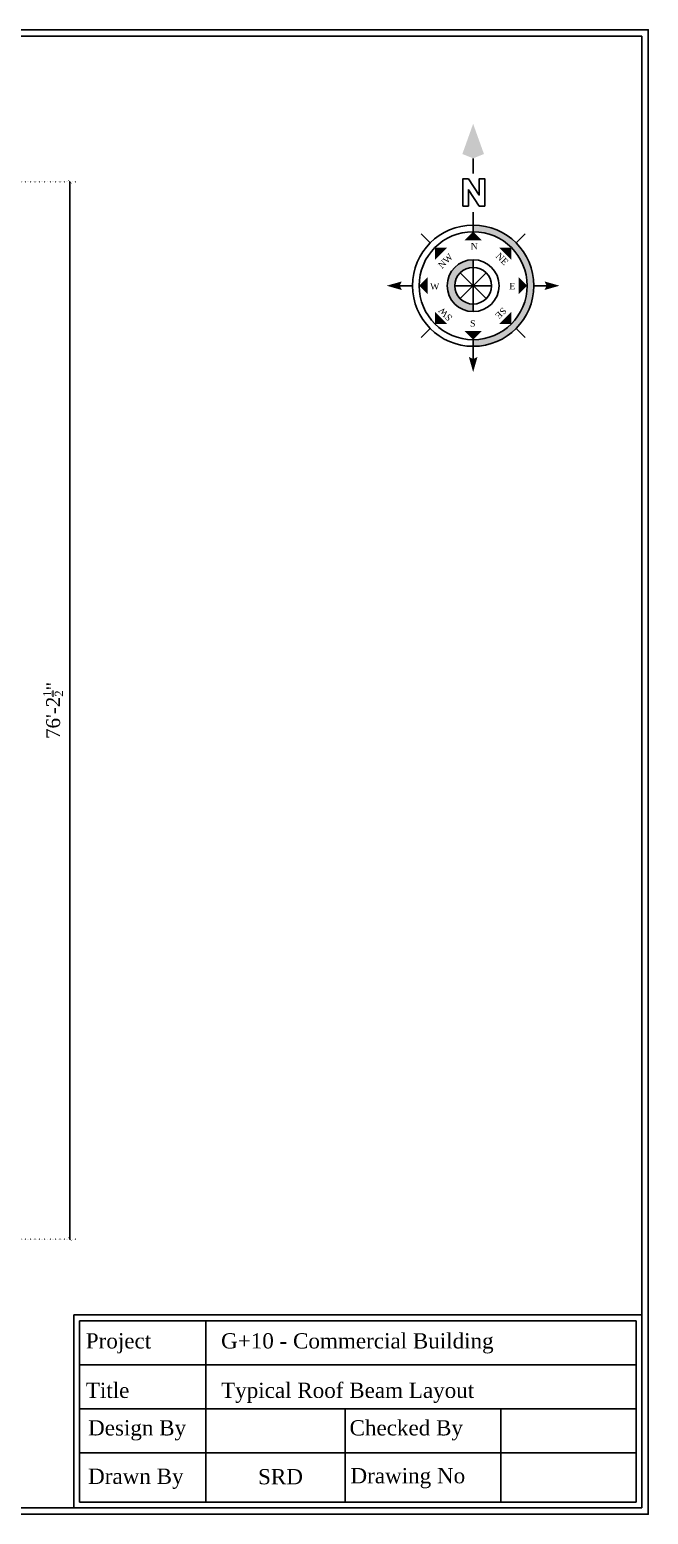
# Model space of a CAD drawing. Header units: feet. Extents: x 36263 to 96584, y 7663 to 35885.
# Drawn here: x 48831 to 49366, y 16790 to 18074 of the extents above; entities that cross this region are included whole.
import ezdxf
from ezdxf.enums import TextEntityAlignment as Align

# ---------------------------------------------------------------- set-up
doc = ezdxf.new("R2010")
doc.units = ezdxf.units.FT
doc.linetypes.add('DOT2', pattern=[0.125, 0, -0.125])
for name, color, linetype in [('3', 3, 'Continuous'), ('ST DIM', 11, 'Continuous'), ('ST TEX', 3, 'Continuous')]:
    doc.layers.add(name, color=color, linetype=linetype)
doc.styles.add('RomanS', font='times.ttf')
doc.dimstyles.new('1-1', dxfattribs={"dimtxt": 9, "dimasz": 5, "dimexe": 6, "dimexo": 6, "dimgap": 3, "dimtad": 1, "dimdec": 1, "dimzin": 0, "dimdsep": 46, "dimlunit": 4, "dimtxsty": 'RomanS', "dimblk": 'ARCHTICK', "dimcen": 0.09, "dimclrd": 256, "dimclre": 256, "dimclrt": 3, "dimadec": 0, "dimazin": 0, "dimtfac": 0.6, "dimtdec": 1, "dimtix": 1, "dimtofl": 0, "dimtmove": 1, "dimatfit": 0, "dimfxl": 1, "dimtolj": 1, "dimtzin": 0, "dimarcsym": 0})

# ---------------------------------------------------------------- blocks, each defined once
blk = doc.blocks.new('_ArchTick')
at = {"color": 0, "const_width": 0.15}
blk.add_lwpolyline([(-0.5, -0.5), (0.5, 0.5)], dxfattribs=at)
blk = doc.blocks.new('*D268')
at = {"layer": 'Defpoints', "color": 0, "ltscale": 10, "transparency": 16777216}
for p in [(48805.2, 17942.7), (48805.2, 17028.3), (48865.7, 17028.3)]:
    blk.add_point(p, dxfattribs=at)
at = {"layer": 'ST DIM', "linetype": 'DOT2', "lineweight": -2, "ltscale": 10, "transparency": 16777216}
for p, q in [((48811.2, 17942.7), (48871.7, 17942.7)), ((48811.2, 17028.3), (48871.7, 17028.3))]:
    blk.add_line(p, q, dxfattribs=at)
at = {"layer": 'ST DIM', "lineweight": -2, "ltscale": 10, "transparency": 16777216}
blk.add_line((48865.7, 17942.7), (48865.7, 17028.3), dxfattribs=at)
at = {"layer": 'ST DIM', "lineweight": -2, "ltscale": 10, "transparency": 16777216, "xscale": 3, "yscale": 3, "zscale": 3}
for p, rotation in [((48865.7, 17942.7), 90), ((48865.7, 17028.3), 270)]:
    blk.add_blockref('_ArchTick', p, dxfattribs=dict(at, rotation=rotation))
at = {"layer": 'ST DIM', "color": 3, "lineweight": 13, "ltscale": 10, "transparency": 16777216, "insert": (48851.2, 17485.5), "char_height": 12, "attachment_point": 5, "rotation": 90, "style": 'RomanS'}
blk.add_mtext('\\A1;76\'-2{\\H0.6x;\\S1/2;}"', dxfattribs=at)
blk = doc.blocks.new('upnorth')
at = {"linetype": 'ByBlock', "lineweight": -2}
h = blk.add_hatch(color=0, dxfattribs=at)
h.paths.add_polyline_path([(-8405.4, -28927.04), (-8405.4, -28930.36, 1), (-8405.4, -28869.7), (-8405.4, -28873.02, -1)])
h.paths.add_polyline_path([(-8405.4, -28890.86), (-8405.4, -28887.07, 1), (-8405.4, -28913), (-8405.4, -28909.2, -1)])
at = {"color": 0, "linetype": 'ByBlock', "lineweight": -2}
for p, q in [((-8405.4, -28843.85), (-8405.4, -28836.29)), ((-8405.4, -28869.7), (-8405.4, -28863.3)), ((-8405.4, -28869.7), (-8405.4, -28873.02)), ((-8426.85, -28878.59), (-8431.37, -28874.06)), ((-8383.95, -28878.59), (-8379.42, -28874.06)), ((-8405.4, -28890.86), (-8405.4, -28887.07)), ((-8405.4, -28909.2), (-8405.4, -28890.86)), ((-8405.4, -28890.86), (-8405.4, -28909.2)), ((-8435.73, -28900.03), (-8442.13, -28900.03)), ((-8414.57, -28900.03), (-8396.23, -28900.03)), ((-8396.23, -28900.03), (-8414.57, -28900.03)), ((-8411.88, -28906.51), (-8398.92, -28893.55)), ((-8398.92, -28906.51), (-8411.88, -28893.55)), ((-8398.92, -28893.55), (-8411.88, -28906.51)), ((-8411.88, -28893.55), (-8398.92, -28906.51)), ((-8375.07, -28900.03), (-8368.66, -28900.03)), ((-8405.4, -28909.2), (-8405.4, -28913)), ((-8426.85, -28921.48), (-8431.37, -28926.01)), ((-8383.95, -28921.48), (-8379.42, -28926.01)), ((-8405.4, -28930.36), (-8405.4, -28927.04)), ((-8405.4, -28930.36), (-8405.4, -28936.77))]:
    blk.add_line(p, q, dxfattribs=at)
blk.add_lwpolyline([(-8410.5, -28860.15), (-8410.5, -28846.54), (-8407.78, -28846.54), (-8402.33, -28854.7), (-8402.33, -28846.54), (-8399.61, -28846.54), (-8399.61, -28860.15), (-8402.33, -28860.15), (-8407.78, -28851.98), (-8407.78, -28860.15)], close=True, dxfattribs=at)
for radius in [30.33, 27.01, 12.97, 9.17]:
    blk.add_circle((-8405.4, -28900.03), radius, dxfattribs=at)
for points in [[(-8405.4, -28819), (-8410.8, -28834.12), (-8405.4, -28836.29)], [(-8405.4, -28836.29), (-8400, -28834.12), (-8405.4, -28819)], [(-8405.4, -28873.02), (-8401.08, -28877.34), (-8409.72, -28877.34)], [(-8424.5, -28880.93), (-8418.39, -28880.93), (-8424.5, -28887.04)], [(-8386.3, -28880.93), (-8386.3, -28887.04), (-8392.41, -28880.93)], [(-8448.62, -28900.03), (-8441.05, -28897.87), (-8442.13, -28900.03)], [(-8441.05, -28902.19), (-8442.13, -28900.03), (-8448.62, -28900.03)], [(-8432.41, -28900.03), (-8428.09, -28895.71), (-8428.09, -28904.35)], [(-8378.39, -28900.03), (-8382.71, -28904.35), (-8382.71, -28895.71)], [(-8369.74, -28897.87), (-8368.66, -28900.03), (-8362.18, -28900.03)], [(-8362.18, -28900.03), (-8369.74, -28902.19), (-8368.66, -28900.03)], [(-8424.5, -28919.13), (-8424.5, -28913.02), (-8418.39, -28919.13)], [(-8386.3, -28919.13), (-8392.41, -28919.13), (-8386.3, -28913.02)], [(-8405.4, -28927.04), (-8409.72, -28922.72), (-8401.08, -28922.72)], [(-8405.4, -28943.25), (-8407.56, -28935.69), (-8405.4, -28936.77)], [(-8403.24, -28935.69), (-8405.4, -28936.77), (-8405.4, -28943.25)]]:
    blk.add_solid(points, dxfattribs=at)
at = {"color": 0, "linetype": 'ByBlock', "lineweight": -2, "style": 'RomanS'}
for s, rotation, p in [('NW', 45, (-8418.11, -28888.81)), ('NE', 315, (-8392.05, -28887.81)), ('SW', 135, (-8418.15, -28913.14)), ('SE', 225, (-8392.67, -28912.63))]:
    blk.add_text(s, height=3.241, rotation=rotation, dxfattribs=at).set_placement(p, align=Align.CENTER)
for s, p in [('N', (-8404.85, -28881.88)), ('W', (-8424.62, -28902)), ('E', (-8385.89, -28901.83)), ('S', (-8405.58, -28920.49))]:
    blk.add_text(s, height=3.24, dxfattribs=at).set_placement(p, align=Align.CENTER)

msp = doc.modelspace()

# ---------------------------------------------------------------- linework, layer by layer
for points in [[(47554.61, 16790.35), (47554.61, 18074.14), (49365.53, 18074.14), (49365.53, 16790.35)], [(47560.31, 16796.05), (47560.31, 18068.44), (49359.83, 18068.44), (49359.83, 16796.05)]]:
    msp.add_lwpolyline(points, close=True)
at = {"layer": 'ST DIM'}
for p, q in [((49114.67, 16957.7), (49114.67, 16957.83)), ((49238.22, 16957.7), (49238.22, 16957.83))]:
    msp.add_line(p, q, dxfattribs=at)
at = {"layer": 'ST TEX', "color": 3, "lineweight": -3}
for p, q in [((48873.9, 16800.81), (48873.9, 16957.7)), ((48873.9, 16957.7), (49355.08, 16957.7)), ((48983.19, 16800.81), (48983.19, 16957.7)), ((49355.08, 16957.7), (49355.08, 16800.81)), ((49355.08, 16919.61), (48873.9, 16919.61)), ((49355.08, 16881.59), (48873.9, 16881.59)), ((49103.62, 16800.81), (49103.62, 16881.59)), ((49238.22, 16800.81), (49238.22, 16881.59)), ((49355.08, 16843.57), (48873.9, 16843.57)), ((49355.08, 16800.81), (48873.9, 16800.81))]:
    msp.add_line(p, q, dxfattribs=at)
msp.add_lwpolyline([(49359.83, 16796.05), (48869.15, 16796.05), (48869.15, 16962.83), (49359.83, 16962.83)], close=True, dxfattribs=at)

# ---------------------------------------------------------------- block references
at = {"layer": '3', "color": 0, "xscale": 1.728, "yscale": 1.728, "zscale": 1.728}
msp.add_blockref('upnorth', (63738.71, 67792), dxfattribs=at)

# ---------------------------------------------------------------- texts
at = {"layer": 'ST TEX', "color": 3, "lineweight": -3, "char_height": 13.2, "attachment_point": 1, "style": 'RomanS'}
for s, width, insert in [('Project', 53.8101, (48879.45, 16946.94)), ('G+10 - Commercial Building', 364.5232, (48996.36, 16946.94)), ('Title', 53.8101, (48879.45, 16904.17)), ('Typical Roof Beam Layout', 364.5232, (48996.36, 16904.17)), ('Design By', 147.5749, (48881.42, 16871.73)), ('Checked By', 147.5749, (49107.37, 16871.73)), ('Drawing No', 147.5749, (49108.17, 16830.36)), ('Drawn By', 147.5749, (48881.42, 16829.84)), ('SRD', 147.5749, (49028.3, 16829.5))]:
    msp.add_mtext_dynamic_manual_height_columns(s, width=width, gutter_width=47.52, heights=[0], dxfattribs=dict(at, insert=insert))

# ---------------------------------------------------------------- dimensions: what is measured, and where the dimension line sits
at = {"layer": 'ST DIM', "lineweight": 13, "ltscale": 10}
dim = msp.add_linear_dim(base=(48865.69, 17028.31), p1=(48805.24, 17942.71), p2=(48805.24, 17028.31), angle=90, dimstyle='1-1', override={"dimtxt": 12, "dimasz": 3, "dimgap": 6, "dimpost": '\\X'}, dxfattribs=at)
dim.commit()
dim.dimension.update_dxf_attribs({"geometry": '*D268', "text_midpoint": (48851.19, 17485.51)})

doc.saveas('drawing.dxf')
